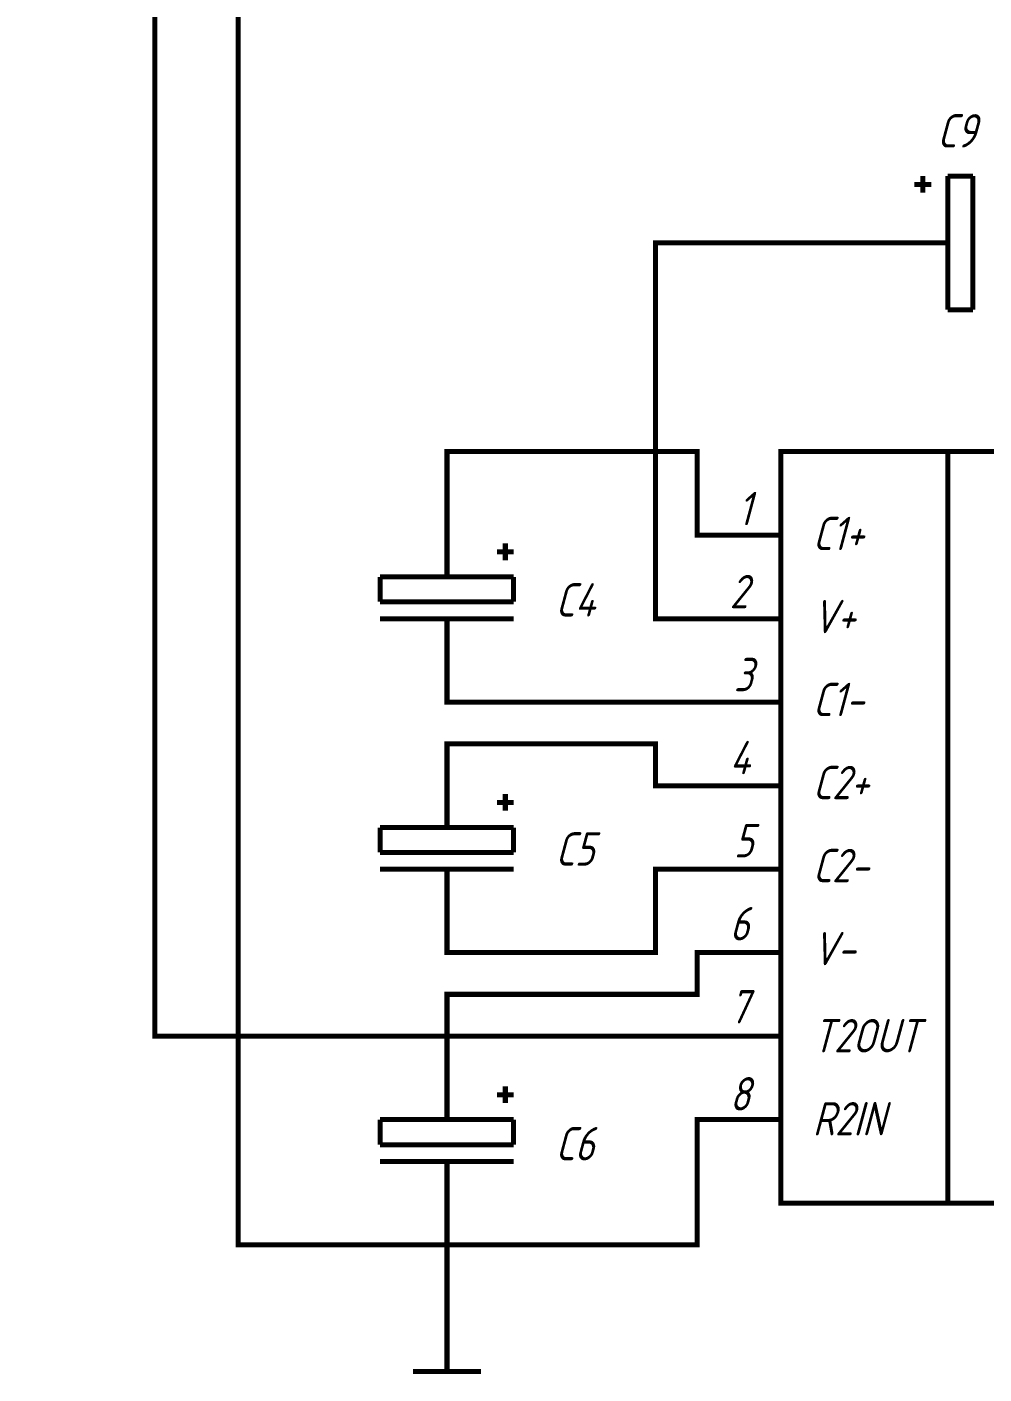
# Model space of a CAD drawing. Extents: x 260 to 1101, y 70 to 664.
# Drawn here: x 414 to 471.3, y 279.1 to 359.7 of the extents above; entities that cross this region are included whole.
import ezdxf

# ---------------------------------------------------------------- set-up
doc = ezdxf.new("R2010")
doc.units = 0
doc.header["$MEASUREMENT"] = 0
doc.layers.add('Sheet', color=255, linetype='CONTINUOUS')
doc.styles.add('GOST type A0', font='', dxfattribs={"oblique": 15, "height": 3.5})
doc.styles.get('GOST type A0').set_extended_font_data('GOST type A')

msp = doc.modelspace()

# ---------------------------------------------------------------- linework, layer by layer
at = {"layer": 'Sheet', "const_width": 0.3}
for points in [[(414.157, 411.788), (426.657, 411.788), (426.657, 286.79), (454.142, 286.79), (454.142, 294.292), (456.642, 294.292)], [(414.157, 401.784), (421.657, 401.784), (421.657, 299.294), (456.642, 299.294)], [(467.652, 349.793), (467.652, 350.788)], [(470.648, 350.788), (469.142, 350.788)], [(469.142, 350.788), (469.142, 342.788)], [(470.648, 350.788), (470.648, 342.788)], [(468.148, 350.29), (467.139, 350.29)], [(456.642, 324.287), (451.642, 324.287), (451.642, 346.795), (466.642, 346.795)], [(469.142, 346.795), (466.642, 346.795)], [(469.142, 342.788), (470.648, 342.788)], [(456.642, 329.289), (454.142, 329.289), (454.142, 334.291), (439.158, 334.291), (439.158, 329.289)], [(469.142, 289.291), (469.142, 334.291)], [(439.158, 326.788), (439.158, 329.289)], [(459.142, 329.289), (456.642, 329.289)], [(442.154, 328.295), (443.148, 328.295)], [(442.651, 327.782), (442.651, 328.792)], [(443.148, 326.788), (435.151, 326.788)], [(435.151, 326.788), (435.151, 325.297)], [(443.148, 325.297), (443.148, 326.788)], [(443.148, 325.297), (435.151, 325.297)], [(443.148, 324.287), (435.151, 324.287)], [(439.158, 324.287), (439.158, 321.787)], [(459.142, 324.287), (456.642, 324.287)], [(456.642, 319.286), (439.158, 319.286), (439.158, 321.787)], [(459.142, 319.286), (456.642, 319.286)], [(456.642, 314.284), (451.642, 314.284), (451.642, 316.785), (439.158, 316.785), (439.158, 314.284)], [(439.158, 311.783), (439.158, 314.284)], [(442.651, 312.793), (442.651, 313.787)], [(459.142, 314.284), (456.642, 314.284)], [(442.154, 313.29), (443.148, 313.29)], [(443.148, 311.783), (435.151, 311.783)], [(435.151, 311.783), (435.151, 310.292)], [(443.148, 310.292), (443.148, 311.783)], [(443.148, 310.292), (435.151, 310.292)], [(443.148, 309.282), (435.151, 309.282)], [(439.158, 309.282), (439.158, 306.797)], [(456.642, 309.282), (451.642, 309.282), (451.642, 304.296), (439.158, 304.296), (439.158, 306.797)], [(459.142, 309.282), (456.642, 309.282)], [(456.642, 304.296), (454.142, 304.296), (454.142, 301.795), (439.158, 301.795), (439.158, 296.793)], [(459.142, 304.296), (456.642, 304.296)], [(459.142, 299.294), (456.642, 299.294)], [(439.158, 294.292), (439.158, 296.793)], [(442.651, 295.286), (442.651, 296.296)], [(442.154, 295.784), (443.148, 295.784)], [(443.148, 294.292), (435.151, 294.292)], [(435.151, 294.292), (435.151, 292.786)], [(443.148, 292.786), (443.148, 294.292)], [(459.142, 294.292), (456.642, 294.292)], [(443.148, 292.786), (435.151, 292.786)], [(443.148, 291.791), (435.151, 291.791)], [(439.158, 291.791), (439.158, 289.291)], [(439.158, 284.289), (439.158, 289.291)], [(439.158, 284.289), (439.158, 279.209)], [(437.123, 279.209), (441.192, 279.209)]]:
    msp.add_lwpolyline(points, dxfattribs=at)
msp.add_lwpolyline([(459.142, 334.291), (489.018, 334.291), (489.018, 289.291), (459.142, 289.291), (459.142, 334.291)], close=True, dxfattribs=at)

# ---------------------------------------------------------------- texts
at = {"layer": 'Sheet', "style": 'GOST type A0', "oblique": 15}
for s, p in [('C9', (468.506, 352.496)), ('1', (456.58, 329.88)), ('C1+', (461.052, 328.388)), ('2', (456.083, 324.909)), ('C4', (445.648, 324.412)), ('V+', (461.052, 323.418)), ('3', (456.332, 319.938)), ('C1-', (461.052, 318.447)), ('4', (456.083, 314.967)), ('C2+', (461.052, 313.476)), ('C5', (445.648, 309.5)), ('5', (456.332, 309.997)), ('C2-', (461.052, 308.505)), ('6', (456.083, 305.026)), ('V-', (461.052, 303.535)), ('7', (456.083, 300.055)), ('T2OUT', (461.052, 298.315)), ('8', (456.083, 294.836)), ('R2IN', (461.052, 293.345)), ('C6', (445.648, 291.854))]:
    msp.add_text(s, height=2, dxfattribs=at).set_placement(p)

doc.saveas('drawing.dxf')
